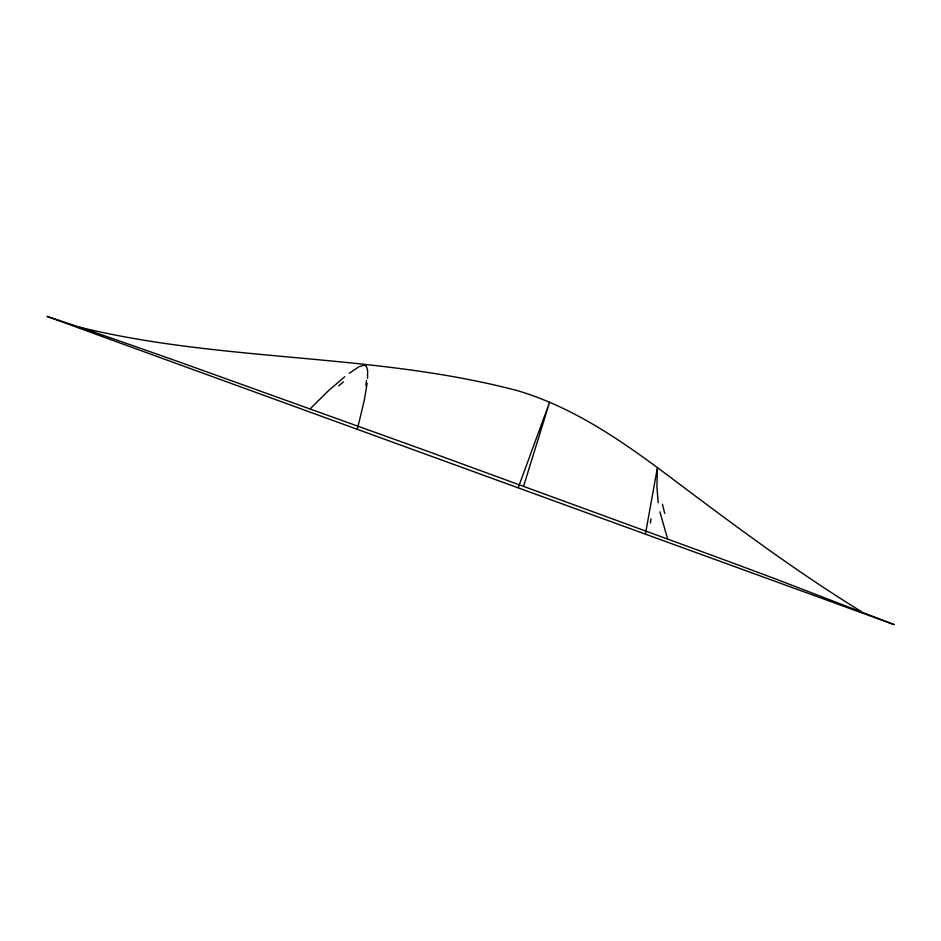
<?xml version="1.0" encoding="UTF-8"?>
<svg xmlns="http://www.w3.org/2000/svg" width="941" height="941" viewBox="0 0 941 941"><rect width="100%" height="100%" fill="white"/><g stroke="black" fill="none" stroke-linecap="round" stroke-linejoin="round"><path stroke-width="1.41" d="M657.265 470.406L657.3 469.806M367.566 378.505L367.602 370.425L366.437 366.414M367.131 383.258L364.214 400.678L357.415 428.92M657.159 469.065L645.479 533.806M523.596 486.168L549.626 402.16L518.338 487.462M310.165 408.817L328.315 390.833L344.735 376.729M349.276 373.259L359.086 366.684L364.449 365.108A122.365 18.079 -62.2 0 1 366.355 366.578M79.832 327.28C223.299 362.32 374.2 352.875 517.174 390.586C576.645 408.135 627.565 444.952 676.438 481.827C736.427 526.913 796.745 571.787 860.686 611.168M667.616 538.934L659.888 511.857M658.218 502.788L656.936 487.226L657.359 468.253M664.769 513.421A464.725 184.836 25.8 0 1 662.488 504.247M650.913 518.82A117.884 0.67 -83.3 0 1 650.443 522.949M366.449 380.552A316.741 43.58 -64.4 0 1 365.884 385.492M338.642 385.869A542.616 59.459 -53.4 0 1 343.477 381.881M893.915 624.553L47.05 316.447L52.202 318.07A467.03 4.07 20 0 1 55.825 319.246L75.162 325.704A469.9 4.105 20 0 1 94.523 332.314L99.899 334.173A583.432 5.093 20 0 1 105.592 336.149L124.365 342.677A597.17 5.211 20 0 1 133.422 345.841L169.356 358.474A346.735 3.023 20 0 1 180.919 362.567L425.932 450.657L711.137 555.002A438.953 3.835 20 0 1 718.571 557.754L738.873 565.282A406.1 3.541 20 0 1 777.36 579.621L893.926 624.518"/></g></svg>
